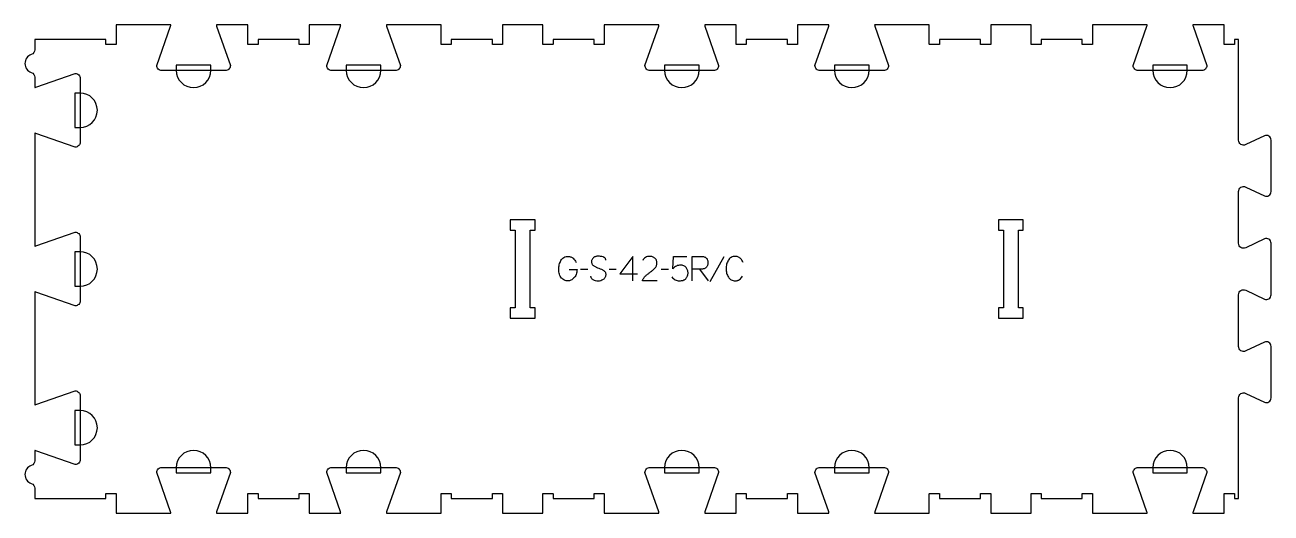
# Model space of a CAD drawing. Extents: x 0 to 1532, y 0 to 600.
import ezdxf

# ---------------------------------------------------------------- set-up
doc = ezdxf.new("R2010")
doc.units = 0
for name, color, linetype in [('1_ANYTOOL_1MMDEEP_LABELS_S', 2, 'CONTINUOUS'), ('3_ANYTOOL_CUTTHROUGH_INSID', 4, 'CONTINUOUS'), ('4_ANYTOOL_CUTTHROUGH_OUTSI', 5, 'CONTINUOUS'), ('5_ANYTOOL_HALF_MILL_9MM_IN', 3, 'CONTINUOUS')]:
    doc.layers.add(name, color=color, linetype=linetype)

msp = doc.modelspace()

# ---------------------------------------------------------------- linework, layer by layer
at = {"layer": '1_ANYTOOL_1MMDEEP_LABELS_S'}
for p, q in [((859.058466, 314.728572), (841.872752, 283.957144)), ((691.615609, 299.085715), (682.829895, 299.000001)), ((726.672752, 299.085715), (717.887037, 299.000001)), ((730.958466, 293.857144), (752.729895, 293.857144)), ((790.872752, 299.085715), (782.087037, 299.000001)), ((829.101323, 299.642858), (839.558466, 285.157144))]:
    msp.add_line(p, q, dxfattribs=at)
for points in [[(668.729895, 299.000001), (678.501323, 298.957144, -0.031732), (678.233212, 295.949742, -0.048764), (677.488823, 293.032144, -0.050291), (676.37911, 290.721636, -0.060119), (674.79418, 288.714287, -0.036578), (673.062161, 287.22787, -0.050793), (671.103109, 286.067858, -0.051881), (669.150092, 285.400114, -0.053919), (667.101323, 285.157144, -0.055881), (665.066176, 285.364088, -0.055271), (663.126323, 286.014287, -0.05403), (661.200347, 287.17348, -0.038531), (659.515609, 288.67143, -0.067281), (657.967896, 290.782444, -0.049165), (656.94418, 293.203572, -0.047412), (656.271254, 296.407491, -0.028075), (656.087037, 299.685715, -0.03109), (656.254564, 302.377295, -0.031496), (656.75668, 305.026787, -0.031425), (657.607553, 307.655031, -0.02824), (658.765609, 310.164287, -0.064555), (660.294412, 312.315812, -0.078906), (662.360252, 313.941072, -0.076878), (664.983853, 314.915622, -0.050594), (667.787037, 315.200001, -0.039946), (669.446598, 315.067204, -0.052714), (671.049537, 314.632144, -0.053511), (672.432735, 313.91681, -0.05153), (673.637037, 312.928572, -0.040443), (675.677261, 310.505431, -0.04035), (677.301323, 307.785715)], [(713.858466, 310.614287, 0.071867), (713.665352, 311.950893, 0.100684), (713.038823, 313.132144, 0.047558), (712.56427, 313.608594, 0.038563), (712.01427, 313.997322, 0.037928), (711.317082, 314.344791, 0.026634), (710.579895, 314.600001, 0.028461), (707.556561, 315.285984, 0.041577), (704.472752, 315.542858, 0.036938), (702.970392, 315.431718, 0.041531), (701.504895, 315.087501, 0.041583), (700.127518, 314.510292, 0.038125), (698.858466, 313.72143, 0.057611), (697.788313, 312.729525, 0.065808), (696.99418, 311.50893, 0.06469), (696.516684, 310.049375, 0.046778), (696.372752, 308.514287, 0.052235), (696.535108, 306.964444, 0.075448), (697.079895, 305.514287, 0.076671), (697.995986, 304.341234, 0.061023), (699.201323, 303.457144, 0.021951), (702.230177, 301.929798, 0.018213), (705.372752, 300.650001, -0.02405), (708.474236, 299.344539, -0.02981), (711.415609, 297.714287, -0.068439), (712.556911, 296.748356, -0.079282), (713.365609, 295.49643, -0.076308), (713.790609, 293.917748, -0.047772), (713.815609, 292.27143, -0.046243), (713.522374, 290.59047, -0.06359), (712.872752, 289.019644, -0.064671), (711.899928, 287.735455, -0.057073), (710.64418, 286.72143, -0.067522), (707.675872, 285.358519, -0.070793), (704.451323, 284.857144, -0.064027), (701.312308, 285.219659, -0.070447), (698.387037, 286.400001, -0.054374), (697.22862, 287.249634, -0.074742), (696.329895, 288.360715, -0.075199), (695.806887, 289.667094, -0.057737), (695.64418, 291.07143)], [(777.158466, 285.242858), (758.858466, 285.285715, -0.034491), (759.521244, 287.033047, -0.037732), (760.428109, 288.666072, -0.037744), (761.567403, 290.140709, -0.03482), (762.908466, 291.435715, -0.00859), (765.867691, 293.834298, -0.008791), (768.908466, 296.128572, 0.020588), (771.727754, 298.362015, 0.025206), (774.329895, 300.842858, 0.046908), (775.35049, 302.1441, 0.051091), (776.097752, 303.617858, 0.050722), (776.546485, 305.266033, 0.041139), (776.687037, 306.97143, 0.039396), (776.544393, 308.779015, 0.058519), (776.054895, 310.517858, 0.060358), (775.264337, 311.924974, 0.061397), (774.158466, 313.100001, 0.048006), (772.802509, 314.021961, 0.045901), (771.297752, 314.675001, 0.045216), (769.557691, 315.077561, 0.034258), (767.772752, 315.200001, 0.055622), (765.138181, 314.906014, 0.079896), (762.69418, 313.925001, 0.080617), (760.724793, 312.259301, 0.060287), (759.287037, 310.100001)], [(795.158466, 289.957144, 0.051644), (796.893504, 287.937231, 0.067529), (799.047752, 286.389287, 0.067834), (801.504509, 285.484815, 0.054378), (804.115609, 285.200001, 0.039344), (807.098862, 285.435108, 0.059901), (809.965609, 286.250001, 0.055966), (811.180415, 286.927004, 0.047768), (812.23168, 287.841072, 0.046557), (813.227095, 289.106361, 0.031515), (814.015609, 290.514287, 0.047557), (814.703901, 292.393668, 0.064093), (814.958466, 294.37143, 0.035335), (814.817147, 296.368609, 0.045148), (814.358466, 298.314287, 0.045692), (813.60834, 300.025776, 0.046166), (812.558466, 301.57143, 0.060461), (811.223558, 302.842984, 0.060801), (809.622752, 303.757144, 0.059081), (807.659259, 304.320466, 0.040364), (805.615609, 304.485715, 0.051634), (803.035017, 304.218511, 0.068321), (800.601323, 303.350001, 0.044671), (798.359538, 301.917848, 0.031916), (796.358466, 300.157144), (797.087037, 315.200001), (813.287037, 315.200001)], [(820.101323, 285.200001), (820.101323, 315.200001), (831.458466, 315.200001, -0.030274), (833.224279, 315.092985, -0.049), (834.945966, 314.709822, -0.050774), (836.278489, 314.117366, -0.06445), (837.437037, 313.239287, -0.0646), (838.326949, 312.103256, -0.052254), (838.93168, 310.788394, -0.050381), (839.320816, 309.095845, -0.031337), (839.429895, 307.357144, -0.040022), (839.319734, 305.983087, -0.042626), (838.985252, 304.64643, -0.04247), (838.416567, 303.35671, -0.036572), (837.651323, 302.17143, -0.051097), (836.709545, 301.157474, -0.061981), (835.567395, 300.382144, -0.061813), (834.258392, 299.905644, -0.049309), (832.872752, 299.728572, -0.003273), (832.005101, 299.690881, -0.003121), (831.137037, 299.664287, -0.003882), (830.119256, 299.647367, -0.002215), (829.101323, 299.642858), (820.14418, 299.642858)], [(882.672752, 307.700001, 0.059291), (881.136591, 310.629418, 0.066881), (878.922752, 313.078572, 0.04529), (877.605766, 314.00245, 0.046757), (876.142395, 314.669644, 0.04633), (874.502482, 315.073975, 0.037303), (872.815609, 315.200001, 0.054828), (870.309968, 314.924416, 0.073548), (867.967395, 314.026787, 0.073729), (865.998072, 312.498554, 0.056205), (864.479895, 310.507144, 0.033355), (863.258725, 308.117268, 0.034965), (862.374537, 305.58393, 0.034911), (861.84451, 302.915923, 0.031589), (861.672752, 300.200001, 0.032085), (861.847255, 297.483372, 0.035383), (862.385252, 294.816072, 0.035431), (863.28374, 292.280915, 0.033598), (864.522752, 289.892858, 0.058628), (866.084953, 287.891973, 0.073381), (868.10668, 286.373215, 0.072539), (870.552653, 285.472161, 0.05208), (873.158466, 285.200001, 0.033243), (874.599841, 285.295937, 0.042283), (876.008466, 285.607144, 0.042766), (877.251163, 286.114233, 0.044269), (878.387037, 286.828572, 0.055485), (880.398832, 288.743473, 0.045948), (881.987037, 291.028572)]]:
    msp.add_lwpolyline(points, format="xyb", dxfattribs=at)
msp.add_lwpolyline([(746.94418, 285.200001), (746.987037, 315.242858), (730.958466, 293.857144)], dxfattribs=at)
at = {"layer": '3_ANYTOOL_CUTTHROUGH_INSID'}
for points in [[(627, 239.5), (627, 252), (621, 252), (621, 347.5), (627, 347.5), (627, 360), (596.5, 360), (596.5, 347.5), (602.5, 347.5), (602.5, 252), (596.5, 252), (596.5, 239.5)], [(1227, 239.5), (1227, 252), (1221, 252), (1221, 347.5), (1227, 347.5), (1227, 360), (1196.5, 360), (1196.5, 347.5), (1202.5, 347.5), (1202.5, 252), (1196.5, 252), (1196.5, 239.5)]]:
    msp.add_lwpolyline(points, close=True, dxfattribs=at)
at = {"layer": '4_ANYTOOL_CUTTHROUGH_OUTSI'}
msp.add_lwpolyline([(61.667412, 59.614035), (13.383805, 76.513148, 0.061178), (12, 76.744563), (12, 64.345563, -0.317837), (7.833333, 58.453006, 0.707107), (7.833333, 36.296994, -0.317837), (12, 30.404437), (12, 18), (99.5, 18), (99.5, 23.75, -0.414214), (99.75, 24), (111.75, 24, -0.414214), (112, 23.75), (112, 0), (179.191563, 0, 0.061784), (178.956569, 1.39487), (162.061035, 49.667412, -0.084368), (162.047, 49.75, -0.414214), (168.297, 56), (246.297, 56, -0.414214), (252.547, 49.75, -0.084368), (252.532965, 49.667412), (235.633852, 1.383805, 0.061178), (235.402437, 0), (274, 0), (274, 23.75, -0.414214), (274.25, 24), (286.25, 24, -0.414214), (286.5, 23.75), (286.5, 18), (337, 18), (337, 23.75, -0.414214), (337.25, 24), (349.25, 24, -0.414214), (349.5, 23.75), (349.5, 0), (388.097563, 0, 0.061784), (387.862569, 1.39487), (370.967035, 49.667412, -0.084368), (370.953, 49.75, -0.414214), (377.203, 56), (455.203, 56, -0.414214), (461.453, 49.75, -0.084368), (461.438965, 49.667412), (444.539852, 1.383805, 0.061178), (444.308437, 0), (461.75, 0), (511.5, 0), (511.5, 23.75, -0.414214), (511.75, 24), (523.75, 24, -0.414214), (524, 23.75), (524, 18), (574.5, 18), (574.5, 23.75, -0.414214), (574.75, 24), (586.75, 24, -0.414214), (587, 23.75), (587, 0), (636.5, 0), (636.5, 23.75, -0.414214), (636.75, 24), (648.75, 24, -0.414214), (649, 23.75), (649, 18), (699.5, 18), (699.5, 23.75, -0.414214), (699.75, 24), (711.75, 24, -0.414214), (712, 23.75), (712, 0), (779.191563, 0, 0.061784), (778.956569, 1.39487), (762.061035, 49.667412, -0.084368), (762.047, 49.75, -0.414214), (768.297, 56), (846.297, 56, -0.414214), (852.547, 49.75, -0.084368), (852.532965, 49.667412), (835.633852, 1.383805, 0.061178), (835.402437, 0), (874, 0), (874, 23.75, -0.414214), (874.25, 24), (886.25, 24, -0.414214), (886.5, 23.75), (886.5, 18), (937, 18), (937, 23.75, -0.414214), (937.25, 24), (949.25, 24, -0.414214), (949.5, 23.75), (949.5, 0), (988.097563, 0, 0.061784), (987.862569, 1.39487), (970.967035, 49.667412, -0.084368), (970.953, 49.75, -0.414214), (977.203, 56), (1055.203, 56, -0.414214), (1061.453, 49.75, -0.084368), (1061.438965, 49.667412), (1044.539852, 1.383805, 0.061178), (1044.308437, 0), (1061.75, 0), (1111.5, 0), (1111.5, 23.75, -0.414214), (1111.75, 24), (1123.75, 24, -0.414214), (1124, 23.75), (1124, 18), (1174.5, 18), (1174.5, 23.75, -0.414214), (1174.75, 24), (1186.75, 24, -0.414214), (1187, 23.75), (1187, 0), (1236.5, 0), (1236.5, 23.75, -0.414214), (1236.75, 24), (1248.75, 24, -0.414214), (1249, 23.75), (1249, 18), (1299.5, 18), (1299.5, 23.75, -0.414214), (1299.75, 24), (1311.75, 24, -0.414214), (1312, 23.75), (1312, 0), (1361.75, 0), (1379.191563, 0, 0.061784), (1378.956569, 1.39487), (1362.061035, 49.667412, -0.084368), (1362.047, 49.75, -0.414214), (1368.297, 56), (1446.297, 56, -0.414214), (1452.547, 49.75, -0.084368), (1452.532965, 49.667412), (1435.633852, 1.383805, 0.061178), (1435.402437, 0), (1474, 0), (1474, 23.75, -0.414214), (1474.25, 24), (1486.25, 24, -0.414214), (1486.5, 23.75), (1486.5, 18), (1491.5, 18), (1491.5, 141.396983, -0.551268), (1500.437359, 147.039731), (1523.27763, 136.162051, 0.551268), (1531.5, 141.353379), (1531.5, 204.746983, 0.257375), (1528.819721, 209.60901, 0.257375), (1523.27763, 209.938311), (1500.437359, 199.060631, -0.257375), (1494.413347, 199.418567, -0.257375), (1491.5, 204.703379), (1491.5, 268.096802, -0.257375), (1494.413347, 273.381614, -0.257375), (1500.437359, 273.73955), (1523.27763, 262.86187, 0.551268), (1531.5, 268.053198), (1531.5, 331.446802, 0.551268), (1523.27763, 336.63813), (1500.437359, 325.76045, -0.257375), (1494.413347, 326.118386, -0.257375), (1491.5, 331.403198), (1491.5, 394.796621, -0.551268), (1500.437359, 400.439369), (1523.27763, 389.561689, 0.551268), (1531.5, 394.753017), (1531.5, 458.146621, 0.257375), (1528.819721, 463.008648, 0.257375), (1523.27763, 463.337949), (1500.437359, 452.460269, -0.551268), (1491.5, 458.103017), (1491.5, 581.5), (1486.5, 581.5), (1486.5, 575.75, -0.414214), (1486.25, 575.5), (1474.25, 575.5, -0.414214), (1474, 575.75), (1474, 599.5), (1435.402437, 599.5, 0.061784), (1435.637431, 598.10513), (1452.532965, 549.832588, -0.084368), (1452.547, 549.75, -0.414214), (1446.297, 543.5), (1368.297, 543.5, -0.414214), (1362.047, 549.75, -0.084368), (1362.061035, 549.832588), (1378.960148, 598.116195, 0.061178), (1379.191563, 599.5), (1361.75, 599.5), (1312, 599.5), (1312, 575.75, -0.414214), (1311.75, 575.5), (1299.75, 575.5, -0.414214), (1299.5, 575.75), (1299.5, 581.5), (1249, 581.5), (1249, 575.75, -0.414214), (1248.75, 575.5), (1236.75, 575.5, -0.414214), (1236.5, 575.75), (1236.5, 599.5), (1187, 599.5), (1187, 575.75, -0.414214), (1186.75, 575.5), (1174.75, 575.5, -0.414214), (1174.5, 575.75), (1174.5, 581.5), (1124, 581.5), (1124, 575.75, -0.414214), (1123.75, 575.5), (1111.75, 575.5, -0.414214), (1111.5, 575.75), (1111.5, 599.5), (1044.308437, 599.5, 0.061784), (1044.543431, 598.10513), (1061.438965, 549.832588, -0.084368), (1061.453, 549.75, -0.414214), (1055.203, 543.5), (977.203, 543.5, -0.414214), (970.953, 549.75, -0.084368), (970.967035, 549.832588), (987.866148, 598.116195, 0.061178), (988.097563, 599.5), (949.5, 599.5), (949.5, 575.75, -0.414214), (949.25, 575.5), (937.25, 575.5, -0.414214), (937, 575.75), (937, 581.5), (886.5, 581.5), (886.5, 575.75, -0.414214), (886.25, 575.5), (874.25, 575.5, -0.414214), (874, 575.75), (874, 599.5), (835.402437, 599.5, 0.061784), (835.637431, 598.10513), (852.532965, 549.832588, -0.084368), (852.547, 549.75, -0.414214), (846.297, 543.5), (768.297, 543.5, -0.414214), (762.047, 549.75, -0.084368), (762.061035, 549.832588), (778.960148, 598.116195, 0.061178), (779.191563, 599.5), (761.75, 599.5), (712, 599.5), (712, 575.75, -0.414214), (711.75, 575.5), (699.75, 575.5, -0.414214), (699.5, 575.75), (699.5, 581.5), (649, 581.5), (649, 575.75, -0.414214), (648.75, 575.5), (636.75, 575.5, -0.414214), (636.5, 575.75), (636.5, 599.5), (587, 599.5), (587, 575.75, -0.414214), (586.75, 575.5), (574.75, 575.5, -0.414214), (574.5, 575.75), (574.5, 581.5), (524, 581.5), (524, 575.75, -0.414214), (523.75, 575.5), (511.75, 575.5, -0.414214), (511.5, 575.75), (511.5, 599.5), (444.308437, 599.5, 0.061784), (444.543431, 598.10513), (461.438965, 549.832588, -0.084368), (461.453, 549.75, -0.414214), (455.203, 543.5), (377.203, 543.5, -0.414214), (370.953, 549.75, -0.084368), (370.967035, 549.832588), (387.866148, 598.116195, 0.061178), (388.097563, 599.5), (349.5, 599.5), (349.5, 575.75, -0.414214), (349.25, 575.5), (337.25, 575.5, -0.414214), (337, 575.75), (337, 581.5), (286.5, 581.5), (286.5, 575.75, -0.414214), (286.25, 575.5), (274.25, 575.5, -0.414214), (274, 575.75), (274, 599.5), (235.402437, 599.5, 0.061784), (235.637431, 598.10513), (252.532965, 549.832588, -0.084368), (252.547, 549.75, -0.414214), (246.297, 543.5), (168.297, 543.5, -0.414214), (162.047, 549.75, -0.084368), (162.061035, 549.832588), (178.960148, 598.116195, 0.061178), (179.191563, 599.5), (112, 599.5), (112, 575.75, -0.414214), (111.75, 575.5), (99.75, 575.5, -0.414214), (99.5, 575.75), (99.5, 581.5), (12, 581.5), (12, 569.095563, -0.317837), (7.833333, 563.203006, 0.707107), (7.833333, 541.046994, -0.317837), (12, 535.154437), (12, 522.755437, 0.061784), (13.39487, 522.990431), (61.667412, 539.885965, -0.084368), (61.75, 539.9, -0.414214), (68, 533.65), (68, 455.65, -0.414214), (61.75, 449.4, -0.084368), (61.667412, 449.414035), (13.383805, 466.313148, 0.061178), (12, 466.544563), (12, 327.855437, 0.061784), (13.39487, 328.090431), (61.667412, 344.985965, -0.084368), (61.75, 345, -0.414214), (68, 338.75), (68, 260.75, -0.414214), (61.75, 254.5, -0.084368), (61.667412, 254.514035), (13.383805, 271.413148, 0.061178), (12, 271.644563), (12, 132.955437, 0.061784), (13.39487, 133.190431), (61.667412, 150.085965, -0.084368), (61.75, 150.1, -0.414214), (68, 143.85), (68, 65.85, -0.414214), (61.75, 59.6, -0.084368)], format="xyb", close=True, dxfattribs=at)
at = {"layer": '5_ANYTOOL_HALF_MILL_9MM_IN'}
for points in [[(186.047, 544), (186.047, 543.75, 1), (228.547, 543.75), (228.547, 550), (186.047, 550)], [(394.953002, 543.74, 0.999765), (437.453, 543.75), (437.453, 550), (394.953, 550)], [(786.047, 544), (786.047, 543.75, 1), (828.547, 543.75), (828.547, 550), (786.047, 550)], [(994.953002, 543.74, 0.999765), (1037.453, 543.75), (1037.453, 550), (994.953, 550)], [(1386.047, 544), (1386.047, 543.75, 1), (1428.547, 543.75), (1428.547, 550), (1386.047, 550)], [(67.5, 473.4), (67.75, 473.4, 1), (67.75, 515.9), (61.5, 515.9), (61.5, 473.4)], [(67.5, 278.5), (67.75, 278.5, 1), (67.75, 321), (61.5, 321), (61.5, 278.5)], [(67.5, 83.6), (67.75, 83.6, 1), (67.75, 126.1), (61.5, 126.1), (61.5, 83.6)], [(228.547, 55.75, 1), (186.047, 55.75), (186.047, 49.5), (228.547, 49.5)], [(437.453, 55.75, 1), (394.953, 55.75), (394.953, 49.5), (437.453, 49.5)], [(828.547, 55.75, 1), (786.047, 55.75), (786.047, 49.5), (828.547, 49.5)], [(1037.453, 55.75, 1), (994.953, 55.75), (994.953, 49.5), (1037.453, 49.5)], [(1428.547, 55.75, 1), (1386.047, 55.75), (1386.047, 49.5), (1428.547, 49.5)]]:
    msp.add_lwpolyline(points, format="xyb", close=True, dxfattribs=at)

doc.saveas('drawing.dxf')
